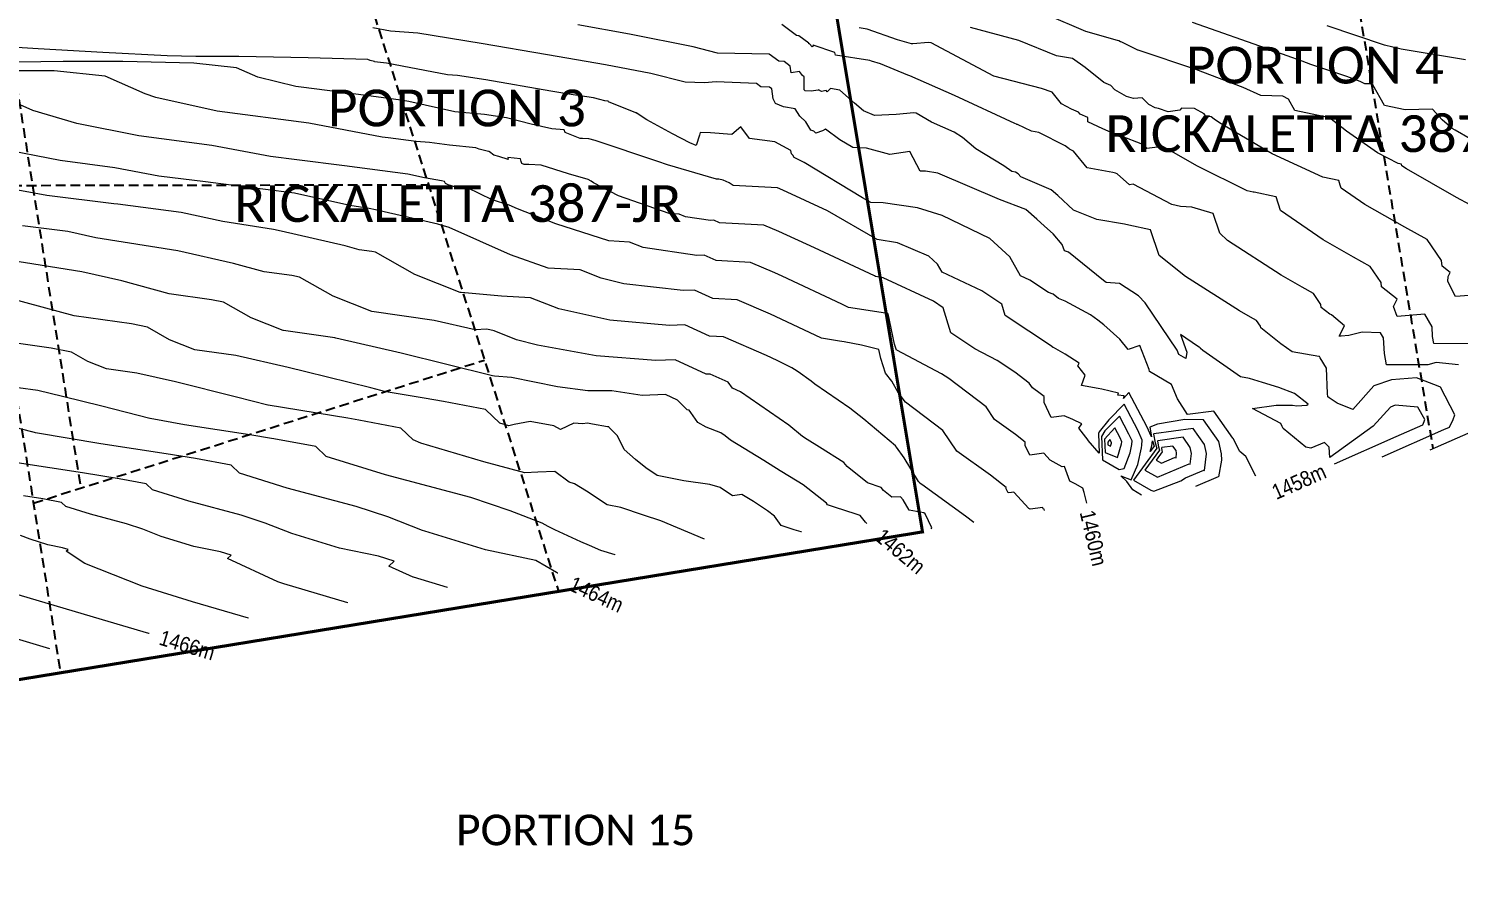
# Model space of a CAD drawing. Header units: metres. Extents: x 5688 to 19740, y -52 to 3406.
# Drawn here: x 7994.7 to 8461.1, y 906.3 to 1180.8 of the extents above; entities that cross this region are included whole.
import ezdxf
from ezdxf.enums import TextEntityAlignment as Align

# ---------------------------------------------------------------- set-up
doc = ezdxf.new("R2010")
doc.units = ezdxf.units.M
doc.linetypes.add('HIDDEN', pattern=[9.525, 6.35, -3.175])
for name, color, linetype in [('Contours', 7, 'Continuous'), ('DORPNAAM', 7, 'Continuous'), ('ERFNO', 7, 'Continuous'), ('ERFNOMMER', 7, 'Continuous'), ('LINES', 7, 'Continuous'), ('SITE', 7, 'Continuous')]:
    doc.layers.add(name, color=color, linetype=linetype)
doc.styles.add('CALIBRII', font='calibri.ttf')
doc.styles.add('MM-STANDARD', font='', dxfattribs={"height": 1})
doc.styles.get('MM-STANDARD').set_extended_font_data('MM-STANDARD')

# ---------------------------------------------------------------- blocks, each defined once
blk = doc.blocks.new('CONTOURS-CG')
at = {"layer": 'Contours', "color": 253, "lineweight": 9, "true_color": 0xa1a3a5}
for points, elevation in [([(32278.58, -11.58), (32257.6, -8.12), (32252.21, -6.82), (32233.48, -0.45)], 1454.5), ([(32284.6, -61.3), (32275.68, -56.43), (32259.41, -47.17), (32257.87, -46.11), (32257.71, -45.62), (32256.67, -45.4), (32249.94, -41.86), (32239.86, -34.88), (32234.25, -30.53), (32223, -28.15), (32223, -28.15), (32220.88, -24.44), (32219.06, -23.44), (32211.89, -23.17), (32206.13, -20.65), (32190.68, -14.75), (32171.8, -8.41), (32171.79, -8.41), (32166.5, -5.86), (32166.49, -5.85), (32166.08, -5.76), (32165.53, -5.36), (32165.13, -5.3), (32154.75, -2.39), (32142.1, 3.06)], 1455.5), ([(32283.05, -104.17), (32268.31, -104.14), (32268.31, -104.14), (32267.89, -101.82), (32267.71, -98.65), (32265.36, -94.48), (32256.36, -95.3), (32256.36, -95.3), (32255.17, -92.06), (32256.36, -89.66), (32251.28, -85.61), (32251.15, -84.18), (32247.55, -78.93), (32242.1, -75.95), (32232.15, -70.29), (32218.26, -60.76), (32216.82, -56.3), (32216.81, -56.3), (32209.69, -54.76), (32209.41, -54.75), (32207.45, -54.34), (32191.26, -46.23), (32181.11, -40.48), (32179.95, -39.87), (32174.68, -40.54), (32174.68, -40.54), (32172.87, -38.95), (32166.62, -36.53), (32164.61, -35.96), (32164.6, -35.96), (32160.28, -34.06), (32155.43, -31.77), (32155.41, -30.38), (32155.41, -30.38), (32152.97, -29.31), (32152.35, -28.65), (32152.35, -28.65), (32150.1, -27.72), (32146.89, -25.94), (32143.82, -22.12), (32143.82, -22.12), (32140.33, -20.98), (32124.76, -16.87), (32124.73, -16.86), (32104.37, -6), (32104.37, -6), (32103.49, -5.98), (32098.36, -6.4), (32098.36, -6.4), (32097.88, -6.39), (32093.35, -5.09), (32083.41, -1.57), (32083.4, -1.57), (32080.85, -1.17)], 1456.5), ([(32280.14, -37.29), (32275.3, -34.57), (32274.32, -33.99), (32271.02, -31.16), (32267.82, -27.72), (32258.96, -27.92), (32252.22, -26.49), (32248.36, -19.71), (32247.85, -19.44), (32245.84, -19.36), (32244.23, -18.65), (32239.92, -17), (32228.22, -13.08), (32225.33, -12.06), (32215.52, -8.54), (32189.53, 0.64)], 1455), ([(32251.49, -141.07), (32271.6, -132.16), (32273.43, -131.34), (32274.66, -128.9), (32275.18, -127.35), (32270.45, -118.37), (32269.74, -117.95), (32262.63, -115.31), (32254.46, -115.89), (32248.77, -117.91), (32241.89, -125.6), (32236.75, -123.58), (32234.14, -121.82), (32233.76, -121.47), (32233.62, -120.38), (32233.26, -112.15), (32231.18, -108.74), (32231.01, -108.34), (32230.79, -108.32), (32222.08, -106.79), (32218.34, -104.17), (32211.86, -98.99), (32211.81, -98.47), (32210.5, -96.56), (32208.51, -95.47), (32204.89, -93.41), (32187.33, -82.2), (32178.65, -75.4), (32175.92, -66.98), (32175.91, -66.98), (32168.79, -65.46), (32167.41, -65.2), (32158.41, -63.65), (32150.78, -60.62), (32145.6, -55.82), (32143.45, -53.95), (32133.61, -49.7), (32133.61, -49.69), (32132.72, -48.71), (32131.81, -48.25), (32130.67, -48.03), (32128.06, -46.18), (32118.87, -40.63), (32118.86, -40.62), (32114.59, -36.92), (32111.88, -35.13), (32104.44, -31.94), (32099.39, -28.99), (32099.37, -28.98), (32098.62, -28.84), (32092.96, -29.41), (32085.88, -29.75), (32082.24, -28.21), (32079.37, -25.75), (32074.58, -21.47), (32071.52, -20.91), (32070.41, -22.05), (32070.04, -21.59), (32068.57, -21.96), (32067.61, -21.34), (32067.47, -21.51), (32065.14, -21.78), (32063.28, -21.69), (32062.88, -21.38), (32062.93, -17.17), (32062.41, -16.74), (32061.37, -15.4), (32058.71, -15.87), (32058.34, -13.6), (32056.34, -12.1), (32054.61, -12.04), (32054.61, -12.04), (32051.5, -9.7), (32051.5, -9.7), (32034.67, -9.39), (32026.65, -7.33), (32005.93, -3.23), (31989.09, -0.15)], 1457.5), ([(32279.78, -88.39), (32275.4, -88.79), (32275.4, -88.79), (32272.92, -83.84), (32272.98, -82.21), (32273.58, -80.98), (32271, -78.92), (32270.82, -77.04), (32266.08, -70.12), (32258.89, -66.19), (32245.78, -58.73), (32238.07, -53.44), (32237.76, -52.48), (32237.27, -50.96), (32237.26, -50.96), (32232.06, -49.87), (32215.6, -42.28), (32199.97, -33.11), (32198.41, -32.16), (32196.67, -30.96), (32195.71, -30.21), (32195.71, -30.21), (32193.77, -29.8), (32193.41, -29.16), (32190.27, -27.45), (32186.04, -27.29), (32185.45, -28.04), (32181.6, -28.53), (32178.5, -27.45), (32177.38, -27.28), (32175.28, -26.16), (32173.11, -23.99), (32170.33, -24.15), (32168.02, -23.56), (32164.28, -21.36), (32162.93, -19.94), (32162.92, -19.94), (32160.61, -18.98), (32154.53, -14.03), (32150.47, -11.11), (32145.2, -10.31), (32132.89, -5.24), (32117.19, -1.09)], 1456), ([(32267.12, -138.81), (32282.2, -132.12)], 1457), ([(32276.39, -111.06), (32269.02, -110.25), (32266.29, -111.04), (32252.83, -111.01), (32252.83, -111.01), (32252.16, -107.31), (32251.88, -102.23), (32250.93, -100.57), (32244.96, -100.4), (32240.61, -101.51), (32238.09, -101.73), (32237.78, -101.68), (32237.47, -101.68), (32239.13, -98.34), (32234.93, -94.78), (32234.39, -94.55), (32231.57, -92.3), (32231.48, -91.33), (32229.03, -87.74), (32225.3, -85.71), (32218.52, -81.85), (32201.02, -70.54), (32198.46, -68.08), (32196.37, -61.64), (32196.36, -61.64), (32189.35, -59.59), (32185.67, -59.4), (32182.83, -58.81), (32170.17, -52.14), (32168.99, -52.29), (32164.95, -48.73), (32164.44, -48.53), (32163.54, -48.28), (32155.19, -46.78), (32150.71, -41.36), (32149.44, -40.69), (32149.37, -40.62), (32148.08, -39.64), (32139.48, -35.31), (32137.03, -34.84), (32132.44, -32.68), (32132.35, -32.65), (32132.28, -32.64), (32132.19, -32.59), (32131.6, -32.3), (32111.98, -23.17), (32097.33, -16.79), (32096.77, -16.63), (32087.81, -12.86), (32084.82, -12), (32084.33, -11.83), (32073.1, -10.05), (32072.89, -9.2), (32065.83, -6.8), (32065.76, -7.1), (32065.76, -7.1), (32065.73, -7.22), (32065.51, -7.38), (32064.69, -6.33), (32064.42, -6.38), (32064.38, -6.15), (32061.12, -3.7), (32060.42, -3.68), (32060.42, -3.68), (32055.62, -0.07)], 1457), ([(32210.24, -147.4), (32206.97, -140.94), (32205.01, -139.31), (32205.01, -139.31), (32202.87, -135.02), (32202.87, -135.02), (32202.69, -134.92), (32196.51, -126.11), (32187.98, -127.27), (32187.98, -127.27), (32184.71, -122.18), (32182.72, -117.5), (32175.58, -113.23), (32175.58, -113.23), (32175.47, -112.54), (32172.38, -104.7), (32168.54, -106.08), (32165.82, -102.64), (32160.6, -98.05), (32158.68, -96.48), (32156.25, -94.74), (32148.06, -90.24), (32145.85, -89.43), (32144.12, -88.02), (32144.12, -88.02), (32142.6, -87.5), (32136.52, -83.41), (32133.49, -81.99), (32129.96, -75.87), (32123.43, -69.88), (32107.92, -62.29), (32099.91, -59.88), (32088.72, -58.16), (32084.63, -58.14), (32081.93, -56.62), (32062.89, -45.04), (32062.89, -45.03), (32060.11, -43.7), (32059.64, -43.45), (32059.24, -42.68), (32058.8, -42.24), (32058.58, -41.13), (32053.38, -38.31), (32045.06, -37.21), (32045.05, -37.21), (32042.26, -33.46), (32039.34, -35.97), (32032.3, -35.39), (32029.01, -35.24), (32028.71, -36.13), (32027.67, -39.54), (32025.59, -38.66), (32019.93, -35.73), (32011.62, -31.18), (32008.12, -28.89), (32008.12, -28.87), (32008.21, -28.83), (32008.04, -28.82), (31999.04, -25.24), (31998.98, -25.01), (31997.93, -24.91), (31996.21, -24.54), (31994.14, -24.01), (31986.17, -22.82), (31980.28, -21.84), (31959.02, -18.06), (31949.8, -16.73), (31949.78, -16.73), (31946.58, -16.51), (31946.58, -16.51), (31931.76, -13.62), (31926.62, -12.68), (31922.75, -12.18), (31922.74, -12.17), (31921.33, -11.84), (31920.54, -11.49), (31901.13, -10.9), (31878.48, -10.54), (31866.41, -10.44), (31864.5, -10.46), (31855.16, -10.29), (31834.11, -9.19), (31813.06, -8.01), (31792.04, -6.69)], 1458.5), ([(32235.87, -143.33), (32255.98, -134.42), (32264.66, -130.56), (32265.19, -129.52), (32265.41, -128.86), (32263.08, -124.84), (32255.71, -124.15), (32254.12, -124.82), (32248.53, -131.08), (32234.36, -141.24), (32234.18, -137.88), (32232.6, -136.4), (32228.14, -138.18), (32226.53, -137.92), (32219.19, -131.81), (32218.86, -131.14), (32218.37, -130.16), (32218.37, -130.15), (32209.17, -125.26), (32216.86, -124.22), (32222.19, -124.22), (32223.63, -124.4), (32226.91, -124.21), (32227.34, -123.88), (32222.87, -120.37), (32217.7, -118.48), (32212.44, -116.77), (32208.13, -115.46), (32205.28, -114.96), (32205.27, -114.95), (32192.97, -106.34), (32192.15, -105.68), (32192.14, -105.62), (32191.97, -105.37), (32191.72, -105.23), (32191.26, -104.97), (32185.66, -101.13), (32187.76, -106.86), (32187.43, -109.03), (32185.12, -107.7), (32184.55, -106.29), (32174.16, -90.78), (32171.93, -88.59), (32165.76, -84.52), (32161.42, -84.22), (32161.42, -84.22), (32160.54, -83.58), (32149.15, -74.31), (32147.85, -73.87), (32147.09, -71.85), (32144.09, -68.36), (32141.35, -65.86), (32138.81, -63.51), (32135.25, -60.42), (32126.59, -57.08), (32106.52, -48.55), (32102.47, -47.92), (32100.7, -47.92), (32097.4, -41.43), (32097.4, -41.43), (32090.84, -42.42), (32083.2, -40.4), (32078.82, -40.18), (32078.81, -40.18), (32074.49, -37.65), (32069.81, -34.2), (32068.88, -34.75), (32066.7, -35.48), (32066.01, -34.85), (32065.03, -34.5), (32063.41, -31.79), (32061.46, -29.92), (32059.94, -27.52), (32056.14, -26.91), (32053.52, -25.79), (32052.83, -24.34), (32052.3, -21.05), (32051.56, -20.5), (32048.8, -20.4), (32048.8, -20.4), (32047.38, -19.34), (32047.38, -19.34), (32034.17, -18.7), (32030.37, -19.03), (32024.04, -18.91), (32012.92, -16.05), (31998.04, -13.21), (31979.18, -9.96), (31957.55, -6.3), (31936.84, -2.88), (31927.96, -2.26), (31927.96, -2.26), (31922.24, -1.15)], 1458), ([(32190.61, -150.61), (32190.61, -150.61), (32198.05, -147.51), (32198.15, -147.52), (32199.15, -142.11), (32199.06, -140.09), (32198.14, -136.04), (32193.17, -128.97), (32187.04, -128.86), (32178.19, -130.39), (32175.64, -131.34), (32175.63, -131.36), (32176.21, -134.54), (32174.67, -131.12), (32168.79, -120.05), (32167.07, -122.01), (32167.3, -121.15), (32165.21, -120.94), (32165.41, -120.26), (32160.05, -119.02), (32158.81, -118.77), (32153.39, -117.83), (32154.58, -114.39), (32152.13, -111.33), (32152.13, -111.33), (32152.64, -110.51), (32148.02, -107.53), (32144.28, -105.44), (32144.08, -105.35), (32143.94, -105.26), (32143.92, -105.22), (32128.47, -94.97), (32128.47, -94.97), (32127.34, -91.25), (32120.81, -86.87), (32107.91, -80.83), (32106.38, -78.17), (32103.53, -75.56), (32093.31, -71.21), (32086.67, -70.19), (32086.67, -70.19), (32070.5, -60.85), (32055.99, -54.11), (32054.17, -53.32), (32039.77, -52.59), (32039.76, -52.59), (32038.42, -51.7), (32036.48, -50.8), (32035.11, -50.48), (32034.7, -50.54), (32034.35, -50.46), (32018.28, -45.81), (32015.16, -44.78), (31994.76, -37.88), (31992.62, -37.36), (31990.57, -37.25), (31989.82, -37.27), (31984.92, -35.32), (31984.66, -34.41), (31980.57, -34.03), (31973.85, -32.61), (31965.77, -30.5), (31965.76, -30.5), (31958.66, -29.45), (31948.98, -28.5), (31948.98, -28.5), (31933.99, -25.19), (31931.34, -24.7), (31920.05, -23.23), (31898.77, -20.54), (31897.1, -20.24), (31897.1, -20.24), (31884.65, -17.27), (31877.74, -14.2), (31877.73, -14.2), (31863.8, -12.68), (31840.65, -12.17), (31821.14, -12.12), (31806.64, -12.37)], 1459), ([(32172.96, -153.53), (32172.96, -153.53), (32170.13, -151.76), (32168.18, -149.12), (32166.19, -147.22), (32169.57, -148.58), (32171.75, -143.5), (32172.89, -138.1), (32173.06, -137.25), (32173.2, -135.59), (32171.76, -132.38), (32167.26, -123.9), (32162.23, -128.96), (32159.15, -132.93), (32158.88, -133.43), (32159.11, -139.81), (32155.53, -135.67), (32155.52, -135.66), (32152.53, -131.73), (32153.43, -130.32), (32150.53, -128.84), (32147.67, -127.66), (32143.52, -128.27), (32141.19, -123.29), (32141.17, -123.19), (32141.14, -121.37), (32139.92, -120.43), (32137.33, -118.57), (32136.27, -116.99), (32131.62, -113.47), (32125.88, -109.63), (32118.62, -105.83), (32110.74, -100.6), (32108.25, -92.44), (32105.11, -90.33), (32088.68, -82.64), (32086.19, -82.25), (32086.19, -82.25), (32085.79, -82.05), (32066.27, -72.84), (32054.64, -67.59), (32049.78, -65.48), (32035.27, -64.74), (32035.27, -64.74), (32033.45, -63.9), (32033.45, -63.9), (32032.32, -63.94), (32024.16, -62.73), (32022.09, -61.9), (32022.08, -61.9), (32018.9, -61.72), (32002.35, -55.91), (31994.18, -51.69), (31993.39, -51.16), (31992.41, -50.64), (31985.97, -48.78), (31977.14, -45.88), (31973.04, -45.66), (31971.55, -45.7), (31970.79, -45.4), (31970.6, -44.72), (31970.35, -43.82), (31970.35, -43.82), (31966.24, -43.43), (31966.37, -44.09), (31963.31, -43.15), (31961.64, -42.63), (31960.2, -41.56), (31960.17, -41.49), (31959.96, -41.44), (31956.87, -40.75), (31955.8, -40.27), (31947.18, -39.38), (31942.33, -38.71), (31942.32, -38.71), (31940.72, -38.57), (31936.38, -38.22), (31927.17, -37.03), (31925.26, -36.8), (31901.36, -32.2), (31871.45, -28.3), (31871.45, -28.3), (31851.41, -23.84), (31847.98, -22.7), (31834.93, -16.91), (31834.92, -16.9), (31818.25, -15.2), (31799.38, -15.2)], 1459.5), ([(32155.09, -156.16), (32154.26, -152.68), (32153.83, -151.29), (32151.31, -149.84), (32149.54, -148.95), (32147.87, -144.16), (32147.02, -144.27), (32143.13, -142.09), (32141.1, -139.87), (32136.48, -140.55), (32136.48, -140.55), (32135, -137.35), (32134.98, -136.21), (32131.8, -133.74), (32125.02, -128.87), (32122.22, -124.74), (32110.06, -115.53), (32107.68, -113.94), (32093.11, -106.3), (32093, -106.22), (32092.41, -104.26), (32090.34, -94.39), (32089.45, -94.2), (32077.36, -92.32), (32075.24, -91.26), (32055.67, -82.14), (32053.3, -81.07), (32045.39, -77.64), (32034.18, -77.06), (32034.18, -77.06), (32030.29, -75.27), (32030.29, -75.27), (32027.86, -75.35), (32010.4, -72.76), (32005.95, -70.99), (32005.95, -70.99), (31999.13, -70.6), (31981.93, -65.06), (31969.41, -60.17), (31966.69, -58.96), (31966.69, -58.96), (31961.11, -57.19), (31961.11, -57.19), (31953.1, -53.37), (31953.09, -53.37), (31949.94, -53.09), (31949.25, -53.08), (31949.25, -53.08), (31946.75, -52.32), (31946.3, -52.18), (31945.91, -51.89), (31945.62, -51.23), (31944.62, -51.08), (31939.02, -50.05), (31933.61, -48.87), (31933.6, -48.86), (31913, -46.16), (31897.36, -44.19), (31888.8, -43.15), (31869.7, -39.48), (31845.81, -36.37), (31845.81, -36.37), (31825.66, -32.33), (31811.3, -28.14), (31792.12, -19.61)], 1460), ([(32141.25, -158.57), (32141.17, -158.11), (32140.87, -157.96), (32140.73, -157.57), (32136.58, -158.1), (32136.17, -157.87), (32131.34, -152.55), (32130.52, -152.67), (32129.44, -152.83), (32129.44, -152.83), (32128.82, -151.51), (32128.82, -151.04), (32123.67, -147.05), (32112.7, -139.18), (32108.18, -132.48), (32095.92, -123.2), (32093.51, -120.04), (32091.51, -116.34), (32091.51, -116.34), (32089.43, -113.8), (32089.42, -113.79), (32087.93, -109.01), (32087.31, -106.06), (32081.64, -104.67), (32075.91, -103.58), (32074.39, -103.3), (32068.53, -102.39), (32064.69, -100.47), (32051.95, -94.55), (32041, -89.8), (32033.1, -89.39), (32033.1, -89.39), (32027.13, -86.64), (32027.13, -86.64), (32023.41, -86.77), (32004.04, -84.64), (31996.64, -82.8), (31989.81, -80.07), (31989.81, -80.07), (31979.35, -79.48), (31967.06, -75.17), (31947.06, -66.31), (31947.06, -66.31), (31943.39, -65.14), (31923.1, -60.46), (31921.01, -60.06), (31914.64, -59.05), (31896.63, -55.11), (31896.63, -55.11), (31876.03, -52.42), (31867.56, -51.36), (31852.34, -49.51), (31838.05, -46.76), (31820.17, -44.43), (31820.17, -44.43), (31799.99, -40.52)], 1460.5), ([(32118.29, -162.49), (32115.55, -160.36), (32101.23, -150.09), (32101.23, -150.08), (32101.11, -149.98), (32101.11, -149.98), (32100.55, -149.48), (32100.49, -149.46), (32100.47, -149.43), (32100.16, -149.07), (32100.16, -149.07), (32095.53, -141.34), (32093.07, -137.91), (32092.69, -137.45), (32082.32, -128.75), (32077.84, -125.21), (32066.33, -117.3), (32066.33, -117.3), (32065.23, -116.37), (32060.94, -113.38), (32059.74, -112.59), (32058.86, -112.04), (32054.14, -109.67), (32050.6, -108.03), (32036.61, -101.95), (32032.01, -101.72), (32032.01, -101.72), (32023.96, -98.02), (32023.96, -98.02), (32018.95, -98.18), (31999.52, -96.49), (31982.88, -92.83), (31973.67, -89.16), (31973.67, -89.16), (31964.13, -88.62), (31950.98, -87.47), (31950.98, -87.47), (31950.92, -87.47), (31950.66, -87.43), (31935.88, -81.6), (31923.07, -74.33), (31923.06, -74.33), (31921.9, -74.09), (31917.79, -73.51), (31917.78, -73.51), (31913.18, -72.26), (31892.32, -67.44), (31889.78, -66.94), (31873.24, -64.32), (31859.66, -61.35), (31859.66, -61.35), (31839.06, -58.69), (31837.76, -58.52), (31815.88, -55.87), (31806.39, -54.04)], 1461), ([(32104.35, -164.57), (32104.5, -164.24), (32102.4, -159.62), (32101.95, -159.28), (32097.16, -158.43), (32097.15, -158.42), (32095.21, -155.11), (32094.34, -154.08), (32091.46, -154.15), (32088.83, -151.97), (32088.06, -151.01), (32083.58, -149.5), (32076.94, -144.18), (32075.8, -142.84), (32067.89, -137.9), (32063.91, -135.4), (32062.35, -134.46), (32062.34, -134.45), (32057.88, -130.76), (32042.17, -119.86), (32039.49, -118.63), (32038.12, -116.67), (32038.12, -116.67), (32032.22, -114.11), (32030.92, -114.05), (32030.92, -114.05), (32020.8, -109.39), (32020.8, -109.39), (32014.5, -109.6), (31995.03, -108.1), (31975.86, -104.64), (31969.11, -102.86), (31961.73, -99.92), (31959.34, -99.44), (31955.55, -99.63), (31955.55, -99.63), (31942.16, -96.54), (31921.83, -93.66), (31921.83, -93.66), (31909.22, -88.68), (31898.29, -82.48), (31898.28, -82.48), (31895.76, -81.96), (31886.76, -80.69), (31886.76, -80.69), (31876.74, -77.96), (31858.54, -73.83), (31831.83, -69.59), (31822.7, -67.59), (31822.7, -67.59), (31807.95, -65.69)], 1461.5), ([(32083.36, -162.75), (32083.36, -162.75), (32082.92, -162.39), (32081.16, -160.2), (32074.85, -158.08), (32074.41, -157.98), (32070.5, -156.67), (32070.17, -156.2), (32062.54, -150.23), (32060.64, -148.98), (32055.05, -145.58), (32049.72, -142.24), (32049.72, -142.24), (32038.82, -135.62), (32037.08, -134.18), (32035.71, -133.21), (32030.94, -131.36), (32028.19, -129.87), (32025.95, -126.54), (32025.42, -125.79), (32024.68, -125.73), (32021.56, -122.56), (32017.64, -120.76), (32010.04, -121.01), (32000.19, -119.55), (31992.37, -119.55), (31982.46, -118.23), (31967.47, -115.18), (31967.47, -115.18), (31961.92, -114.76), (31961.91, -114.76), (31961.18, -114.59), (31931.4, -107.24), (31931.4, -107.24), (31910.17, -102.33), (31909.84, -102.27), (31893.01, -99.88), (31893, -99.88), (31882.56, -95.76), (31873.51, -90.63), (31873.5, -90.63), (31869.61, -89.83), (31855.75, -87.87), (31855.74, -87.87), (31840.3, -83.66), (31827.31, -80.71), (31790.43, -74.86)], 1462), ([(32061.98, -165.54), (32061.97, -165.54), (32059.59, -164.82), (32055.39, -163.41), (32053.26, -160.43), (32050.95, -158.63), (32046.37, -155.6), (32042.55, -153.28), (32039.47, -153.75), (32039.47, -153.75), (32035.53, -151.05), (32032.15, -150.02), (32023.65, -148.84), (32014.94, -147.11), (32011.24, -144.68), (32007.86, -141.96), (32004.16, -138.68), (32002.06, -134.22), (31999.24, -131.46), (31999.24, -131.46), (31999.17, -131.28), (31998.89, -131.23), (31998.75, -131.23), (31993.87, -130.44), (31992.24, -130.1), (31990.64, -130.32), (31987.71, -130.07), (31983.41, -132.1), (31983.4, -132.1), (31981.22, -130.95), (31973.56, -129.51), (31968.29, -130.53), (31966.55, -130.93), (31963.64, -130.02), (31958.95, -125.58), (31958.95, -125.58), (31945.25, -123), (31938.92, -121.9), (31926.52, -119.88), (31926.48, -119.87), (31921.57, -118.59), (31900.39, -113.33), (31894.6, -111.94), (31877.52, -108), (31864.18, -106.11), (31864.17, -106.11), (31855.9, -102.84), (31848.73, -98.78), (31848.72, -98.77), (31843.46, -97.7), (31824.73, -95.04), (31824.73, -95.04), (31803.86, -89.37)], 1462.5), ([(32030.41, -167.91), (32016.1, -161.88), (32010.53, -160.06), (32003.09, -157.57), (32003.06, -157.56), (31998.65, -156.69), (31991.86, -152.23), (31988.02, -149.84), (31986.2, -149.28), (31986.19, -149.27), (31981.53, -145.79), (31981.52, -145.79), (31975.97, -146.07), (31971.76, -146.24), (31958.39, -142.68), (31937.87, -136.58), (31935.32, -135.47), (31931.28, -131.65), (31931.28, -131.65), (31917.58, -129.09), (31914.05, -128.48), (31888.1, -124.25), (31888.01, -124.23), (31887.99, -124.23), (31877.7, -121.55), (31857.8, -116.64), (31845.19, -113.73), (31835.35, -112.34), (31835.34, -112.33), (31829.24, -109.92), (31823.95, -106.92), (31823.94, -106.92), (31817.32, -105.57), (31793.71, -102.22)], 1463), ([(32001.23, -173.04), (32001.22, -173.04), (31996.54, -171.6), (31996.52, -171.59), (31992.88, -169.92), (31990.06, -168.74), (31990.06, -168.74), (31981.62, -164.84), (31979.44, -163.75), (31977.47, -162.72), (31966.95, -158.64), (31954.15, -154.36), (31926.33, -146.95), (31907, -140.91), (31903.62, -137.71), (31903.61, -137.71), (31889.9, -135.18), (31889.18, -135.05), (31882.1, -133.9), (31860.74, -130.64), (31849.51, -128.58), (31849.5, -128.58), (31833.84, -124.51), (31821, -121.34), (31812.87, -119.46), (31806.53, -118.57)], 1463.5), ([(31982.59, -178.99), (31982.49, -178.95), (31982.14, -178.8), (31975.41, -174.8), (31975.4, -174.8), (31958.91, -171.41), (31939.18, -165.34), (31938.4, -165.07), (31927.04, -160.65), (31916.71, -157.2), (31894.27, -151.23), (31878.68, -146.35), (31875.95, -143.77), (31875.95, -143.77), (31864.3, -141.63), (31854.8, -140.08), (31833.44, -136.86), (31812.16, -133.18), (31811.02, -132.94), (31811.01, -132.94), (31789.98, -127.46)], 1464), ([(31946.51, -183.62), (31946.5, -183.62), (31935.46, -180.32), (31935.4, -180.3), (31927.47, -176.65), (31929.2, -175.04), (31924.03, -173.45), (31911.35, -170.85), (31911.35, -170.85), (31895.76, -166.03), (31887.12, -162.67), (31879.27, -160.04), (31862.21, -155.5), (31850.36, -151.8), (31848.29, -149.84), (31848.28, -149.83), (31839.43, -148.21), (31827.5, -146.26), (31806.14, -143.05)], 1464.5), ([(31914.08, -188.63), (31914.05, -188.62), (31893.21, -182.51), (31891.17, -181.77), (31874.83, -174.25), (31876.01, -173.15), (31872.47, -172.06), (31863.79, -170.28), (31863.79, -170.28), (31853.12, -166.98), (31847.2, -164.68), (31841.83, -162.89), (31830.15, -159.78), (31822.04, -157.24), (31820.62, -155.9), (31820.62, -155.9), (31814.56, -154.78), (31808.26, -153.76)], 1465), ([(31881.65, -193.64), (31881.6, -193.62), (31863.37, -188.33), (31846.95, -183.25), (31828.29, -175.86), (31822.18, -171.86), (31822.82, -171.26), (31820.91, -170.68), (31816.23, -169.72), (31816.23, -169.72), (31810.47, -167.94), (31807.29, -166.7)], 1465.5), ([(31849.21, -198.65), (31849.15, -198.63), (31833.97, -194.22), (31806.55, -186.01)], 1466), ([(31816.78, -203.65), (31795.71, -197.33)], 1466.5), ([(32168.85, -133.64), (32165.72, -127.74), (32161.02, -132.6), (32159.9, -134.37), (32160.18, -142.02), (32165.61, -145.14), (32167.33, -144.9), (32169.21, -139.72), (32169.75, -137.02), (32169.85, -135.87), (32168.85, -133.64)], 1460), ([(32165.95, -134.9), (32164.19, -131.59), (32160.92, -135.31), (32161.08, -139.6), (32165.09, -141.22), (32166.45, -136.8), (32166.51, -136.15), (32165.95, -134.9)], 1460.5), ([(32189.84, -131.82), (32176.94, -133.57), (32176.89, -133.65), (32177.41, -136.5), (32177.92, -138.22), (32170.32, -148.64), (32175.99, -151.91), (32176.92, -152.24), (32185.78, -148.89), (32187.29, -147.93), (32193.26, -145.44), (32193.5, -145.47), (32194.17, -140.02), (32194.17, -140.01), (32193.49, -137.02), (32189.84, -131.82)], 1459.5), ([(32186.51, -134.68), (32178.25, -135.8), (32178.16, -135.95), (32178.48, -137.74), (32178.8, -138.82), (32174.01, -145.39), (32178.17, -147.66), (32188.46, -143.38), (32188.85, -143.42), (32189.28, -139.92), (32188.85, -138.01), (32186.51, -134.68)], 1460), ([(32163.04, -136.16), (32162.65, -135.44), (32161.94, -136.25), (32161.98, -137.18), (32162.85, -137.54), (32163.15, -136.57), (32163.16, -136.43), (32163.04, -136.16)], 1461), ([(32176.36, -137.48), (32176.36, -137.47), (32176.5, -135.83), (32177.03, -137.61), (32175.8, -139.3), (32176.36, -137.48)], 1459), ([(32183.18, -137.53), (32179.55, -138.03), (32179.42, -138.24), (32179.55, -138.98), (32179.68, -139.43), (32177.71, -142.14), (32179.42, -143.07), (32183.67, -141.31), (32184.2, -141.37), (32184.39, -139.83), (32184.2, -139), (32183.18, -137.53)], 1460.5)]:
    blk.add_lwpolyline(points, dxfattribs=dict(at, elevation=elevation))
at = {"layer": 'Contours', "color": 253, "true_color": 0xa1a3a5, "style": 'MM-STANDARD', "width": 0.9}
for s, rotation, p in [('1458m', 23.8956, (32224.28, -149.13, 1458.68)), ('1460m', 283.4505, (32157.3, -167.53, 1460.11)), ('1462m', 320.1932, (32094.32, -171.86, 1461.11)), ('1464m', 335.4342, (31995.14, -185.91, 1463)), ('1466m', 343.3302, (31861.65, -202.45, 1464))]:
    blk.add_text(s, height=5, rotation=rotation, dxfattribs=at).set_placement(p, align=Align.MIDDLE)

msp = doc.modelspace()

# ---------------------------------------------------------------- linework, layer by layer
at = {"layer": 'LINES', "color": 251, "linetype": 'HIDDEN', "ltscale": 0.5, "true_color": 0x636466}
for p, q in [((8418.59, 1247.213), (8452.763, 1043.894)), ((8098.77, 1212.26), (8167.507, 997.31)), ((7979.765, 1129.671), (8125.11, 1129.89)), ((7996.267, 1026.078), (8143.395, 1072.712))]:
    msp.add_line(p, q, dxfattribs=at)
for points in [[(7951.21, 1219.607), (7986.243, 1190.709), (8011.69, 1030.966)], [(7941.029, 1207.264), (7971.394, 1182.217), (8005.079, 970.763)]]:
    msp.add_lwpolyline(points, dxfattribs=at)
at = {"layer": 'SITE', "color": 251, "linetype": 'HIDDEN', "ltscale": 0.5, "true_color": 0x636466, "const_width": 1}
msp.add_lwpolyline([(7283.509, 866.042), (7269.23, 934.923), (7274.725, 957.013), (7255.783, 992.867), (7366.582, 1049.74), (7207.92, 1358.849), (7872.637, 1467.487), (7913.848, 1215.042), (8244.292, 1269.046), (8286.282, 1016.686), (7954.708, 962.495), (7938.189, 959.797), (7944.711, 624.137), (7956.213, 541.746), (7841.773, 540.956), (7738.993, 535.306), (7706.393, 529.766), (7682.263, 625.216), (7437.541, 568.298), (7371.507, 695.993), (7363.777, 753.224), (7353.711, 772.756), (7315.896, 803.392)], close=True, dxfattribs=at)

# ---------------------------------------------------------------- block references
at = {"layer": 'Contours', "color": 215, "linetype": 'Continuous', "true_color": 0xa953a0}
msp.add_blockref('CONTOURS-CG', (-23815.222, 1182.208), dxfattribs=at)

# ---------------------------------------------------------------- texts
at = {"layer": 'DORPNAAM', "color": 251, "linetype": 'Continuous', "true_color": 0x636466, "style": 'CALIBRII'}
for p in [(8418.876, 1146.55), (8134.681, 1123.743)]:
    msp.add_text('RICKALETTA 387-JR', height=12, dxfattribs=at).set_placement(p, align=Align.MIDDLE_CENTER)
at = {"layer": 'ERFNO', "color": 251, "linetype": 'Continuous', "true_color": 0x636466, "style": 'CALIBRII'}
for s, p in [('PORTION 4', (8414.251, 1168.899)), ('PORTION 3', (8134.411, 1154.922))]:
    msp.add_text(s, height=12, dxfattribs=at).set_placement(p, align=Align.MIDDLE_CENTER)
at = {"layer": 'ERFNOMMER', "color": 251, "linetype": 'Continuous', "true_color": 0x636466, "style": 'CALIBRII'}
msp.add_text('PORTION 15', height=10, dxfattribs=at).set_placement((8173.098, 919.484), align=Align.MIDDLE_CENTER)

doc.saveas('drawing.dxf')
